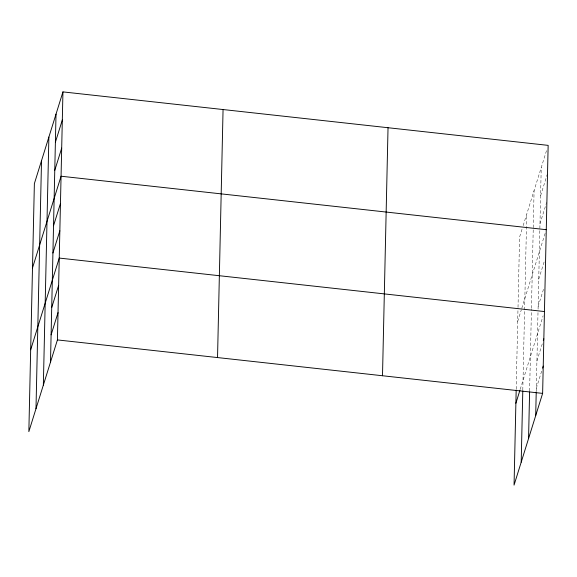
<?xml version="1.0" encoding="UTF-8"?>
<svg xmlns="http://www.w3.org/2000/svg" width="577" height="577" viewBox="0 0 577 577"><rect width="100%" height="100%" fill="white"/><g stroke="black" fill="none" stroke-linecap="round" stroke-linejoin="round"><path stroke-width="0.43" stroke-dasharray="2.88 2.16" d="M516.191 389.172L518.002 308.233M518.016 307.353L519.581 237.082L522.135 228.889M522.805 390.002L524.572 310.801M524.594 309.914L526.729 214.146M529.614 391.018L531.439 309.171M531.46 308.291L534.086 190.518M536.249 390.968L537.995 312.64M538.074 309.121L541.226 167.59M523.159 225.614L546.816 149.645M540.606 195.697L547.256 174.333M539.978 223.811L546.628 202.44M517.706 321.411L521.276 309.943M521.788 308.306L545.207 233.115M538.745 279.196L544.594 260.4M538.132 306.481L543.722 288.536M520.216 389.331L543.116 315.814M536.92 361.043L542.51 343.099M536.307 388.328L542.697 367.816"/><path stroke-width="0.87" d="M35.99 408.696L41.522 160.673M43.354 385.075L48.879 137.052M50.495 362.14L56.019 114.116M62.943 91.894L34.375 183.609L28.85 431.632L57.419 339.918L62.943 91.894L548.15 145.368L542.625 393.391L514.057 485.106L516.177 390.052M217.536 357.567L223.061 109.543M382.501 375.742L388.032 127.726M521.197 462.17L522.791 390.881M528.561 438.542L529.599 391.898M535.701 415.613L536.228 391.848M55.399 142.223L62.316 120.009M54.772 170.338L61.689 148.116M32.5 267.937L61.061 176.223L546.268 229.696M53.538 225.73L60.455 203.508M52.925 253.007L59.849 230.786M30.675 349.785L59.236 258.07L544.443 311.544M51.714 307.577L58.63 285.355M51.101 334.855L58.025 312.633M515.881 403.258L519.964 390.153M543.303 340.538L543.837 338.829M542.697 367.816L543.231 366.106M57.419 339.918L542.625 393.391"/></g></svg>
